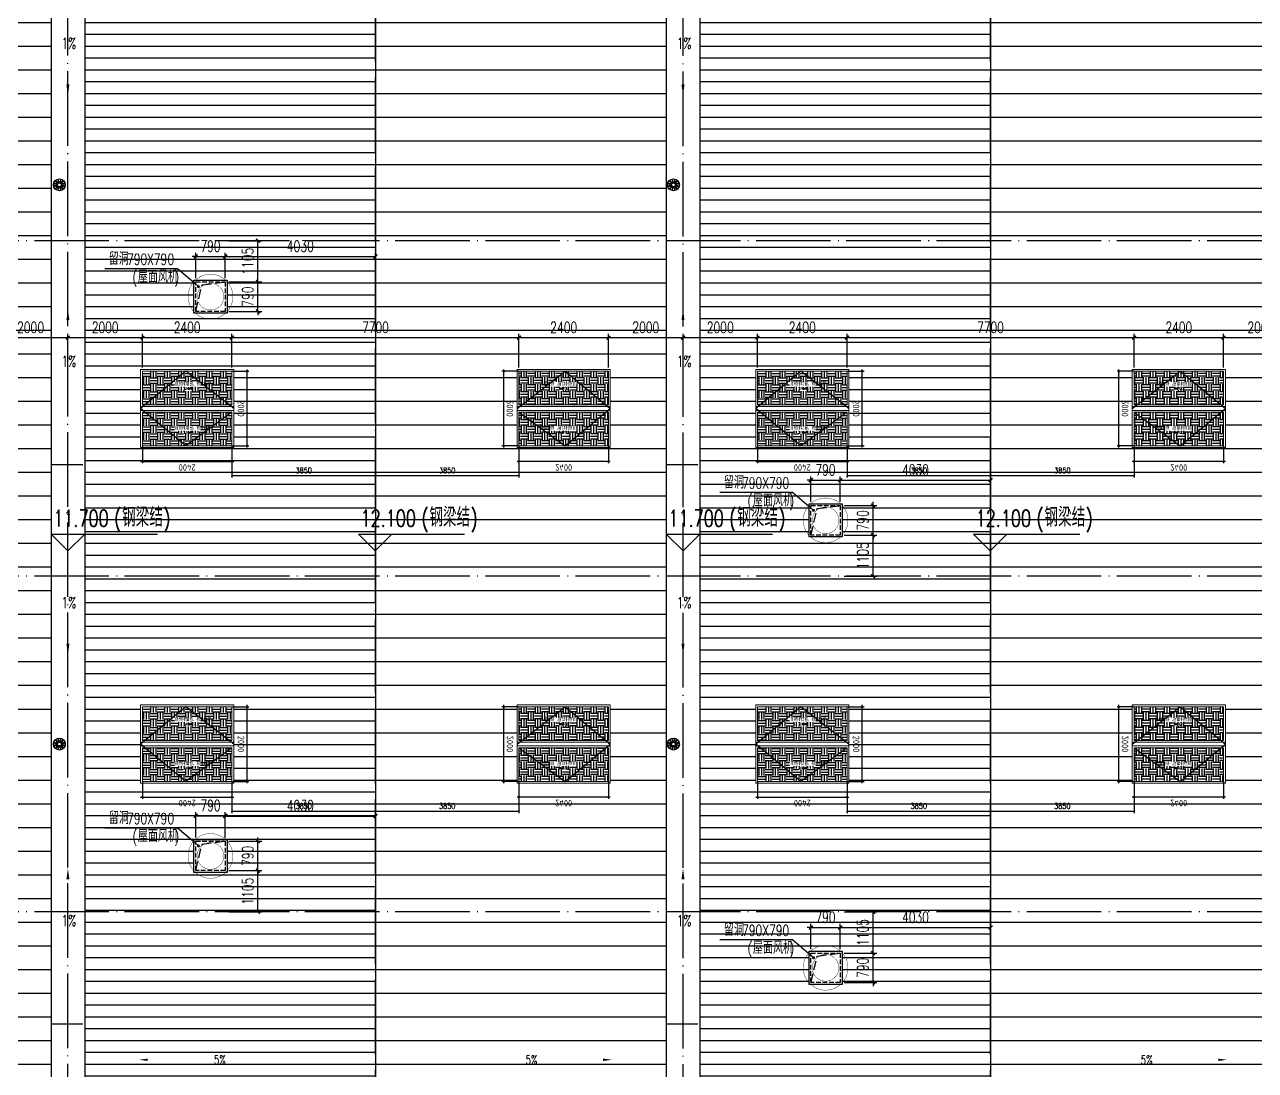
# Model space of a CAD drawing. Extents: x -1313754 to 847533, y 489853 to 941203.
# Drawn here: x 304885 to 337900, y 800568 to 828616 of the extents above; entities that cross this region are included whole.
import ezdxf

# ---------------------------------------------------------------- set-up
doc = ezdxf.new("R2010")
doc.units = 0
doc.header["$LTSCALE"] = 1000
doc.header["$MEASUREMENT"] = 0
for name, pattern in [('DASH', [0.35, 0.25, -0.1]), ('DOTE', [2.42, 2, -0.2, 0.02, -0.2]), ('HIDDEN', [9.525, 6.35, -3.175])]:
    doc.linetypes.add(name, pattern=pattern)
doc.layers.get('Defpoints').update_dxf_attribs({"color": 210})
for name, color, linetype in [('A-AXIS-DOTE', 14, 'DOTE'), ('A-AXIS-DP', 126, 'Continuous'), ('A-AXIS-SYMB', 3, 'Continuous'), ('A-DRAIN', 142, 'Continuous'), ('A-HATCH-2', 251, 'Continuous'), ('A-LIN-V', 9, 'Continuous'), ('A-SFCE', 30, 'Continuous'), ('A-WINDOW', 140, 'Continuous'), ('AS-COLN', 6, 'Continuous'), ('AS-WALL', 40, 'Continuous'), ('AS-结构边线层', 200, 'Continuous'), ('DIM_SYMB', 3, 'Continuous'), ('PUB_TEXT', 7, 'Continuous'), ('SPACE', 7, 'Continuous'), ('SPACE_HATCH', 8, 'Continuous'), ('参考线', 8, 'Continuous'), ('外框', 1, 'HIDDEN'), ('暖通', 7, 'Continuous'), ('虹吸雨水斗', 6, 'Continuous')]:
    doc.layers.add(name, color=color, linetype=linetype)
doc.layers.add('A-加建区域', color=47, linetype='Continuous', plot=False)
doc.layers.add('成型线', color=3, linetype='Continuous', lineweight=18)
doc.styles.add('_TCH_DIM', font='SIMPLEX', dxfattribs={"bigfont": 'GBCBIG'})
doc.styles.add('_TCH_DIM_T3', font='SIMPLEX', dxfattribs={"width": 0.705882, "bigfont": 'GBCBIG'})
doc.styles.add('_TCH_SPACE', font='SIMPLEX', dxfattribs={"height": 5, "bigfont": 'GBCBIG'})
doc.styles.get("Standard").update_dxf_attribs({"font": 'gbenor.shx', "bigfont": 'gbcbig.shx'})
doc.dimstyles.new('_TCH_ARCH&&100', dxfattribs={"dimtxt": 297.5, "dimasz": 100, "dimexe": 100, "dimexo": 100, "dimgap": 126.25, "dimtad": 1, "dimdec": 0, "dimzin": 0, "dimdsep": 46, "dimtxsty": '_TCH_DIM_T3', "dimblk": 'ARCHTICK', "dimcen": 0.09, "dimclrt": 7, "dimazin": 2, "dimtfac": 1, "dimtdec": 0, "dimtix": 1, "dimtmove": 2, "dimatfit": 3, "dimfxl": 0, "dimtolj": 1, "dimtzin": 0, "dimarcsym": 0})
doc.dimstyles.new('_TCH_ARCH&&50', dxfattribs={"dimtxt": 148.75, "dimasz": 50, "dimexe": 50, "dimexo": 50, "dimgap": 63.125, "dimtad": 1, "dimdec": 0, "dimzin": 0, "dimdsep": 46, "dimtxsty": '_TCH_DIM_T3', "dimblk": 'ARCHTICK', "dimcen": 0.09, "dimclrt": 7, "dimazin": 2, "dimtfac": 1, "dimtdec": 0, "dimtix": 1, "dimtmove": 2, "dimatfit": 3, "dimfxl": 0, "dimtolj": 1, "dimtzin": 0, "dimarcsym": 0})
pattern_1 = [(180, (-500100, 0), (-6e-14, -635), [])]
pattern_2 = [(180, (-500100, 0), (-3e-14, -317.5), [])]
pattern_3 = [(0, (0, 0), (187.5, 187.5), [187.5, -187.5]), (0, (0, 70.31), (187.5, 187.5), [187.5, -187.5]), (0, (0, 140.62), (187.5, 187.5), [187.5, -187.5]), (90, (23.44, 164.06), (-187.5, 187.5), [187.5, -187.5]), (90, (93.75, 164.06), (-187.5, 187.5), [187.5, -187.5]), (90, (164.06, 164.06), (-187.5, 187.5), [187.5, -187.5])]

# ---------------------------------------------------------------- blocks, each defined once
blk = doc.blocks.new('w43243')
at = {"layer": 'A-AXIS-SYMB'}
for p, q in [((289546, 754300), (289096, 754750)), ((289096, 754750), (291946, 754750)), ((289546, 754300), (289996, 754750))]:
    blk.add_line(p, q, dxfattribs=at)
at = {"layer": 'PUB_TEXT', "style": '_TCH_DIM', "width": 0.705882}
for s, height, p in [('11.700', 446.2, (289155, 754950)), ('(', 446, (290790, 754950)), (')', 446, (292106, 754950))]:
    blk.add_text(s, height=height, dxfattribs=at).set_placement(p)
at = {"layer": 'PUB_TEXT', "style": '_TCH_DIM'}
blk.add_text('钢梁结', height=506.4, dxfattribs=at).set_placement((291000, 754950))
blk = doc.blocks.new('w4324333')
at = {"layer": 'A-AXIS-SYMB'}
for p, q in [((297787, 754300), (297337, 754750)), ((297337, 754750), (300187, 754750)), ((297787, 754300), (298237, 754750))]:
    blk.add_line(p, q, dxfattribs=at)
at = {"layer": 'PUB_TEXT', "style": '_TCH_DIM', "width": 0.705882}
for s, height, p in [('12.100', 446.2, (297397, 754950)), ('(', 446, (299032, 754950)), (')', 446, (300347, 754950))]:
    blk.add_text(s, height=height, dxfattribs=at).set_placement(p)
at = {"layer": 'PUB_TEXT', "style": '_TCH_DIM'}
blk.add_text('钢梁结', height=506.4, dxfattribs=at).set_placement((299242, 754950))
blk = doc.blocks.new('rrrrrrrrrrrrrrrrrrrrr')
at = {"layer": 'A-HATCH-2'}
h = blk.add_hatch(dxfattribs=at)
h.set_pattern_fill('ANSI31', color=256, scale=400, angle=135)
h.set_pattern_definition(pattern_1)
h.paths.add_polyline_path([(-194504.2, 832220), (-202304.2, 832220), (-202304.2, 830430), (-202249.4, 746374.3), (-202304.2, 741420), (-194504.2, 741420)])
h = blk.add_hatch(dxfattribs=at)
h.set_pattern_fill('ANSI31', color=256, scale=200, angle=135)
h.set_pattern_definition(pattern_2)
h.paths.add_polyline_path([(-193604.2, 832220), (-185804.2, 832220), (-185804.2, 830430), (-185859, 746374.3), (-185804.2, 741420), (-193604.2, 741420)])
h = blk.add_hatch(dxfattribs=at)
h.set_pattern_fill('ANSI31', color=256, scale=400, angle=135)
h.set_pattern_definition(pattern_1)
h.paths.add_polyline_path([(-178004.2, 832220), (-185804.2, 832220), (-185804.2, 830430), (-185749.4, 746374.3), (-185804.2, 741420), (-178004.2, 741420)])
h = blk.add_hatch(dxfattribs=at)
h.set_pattern_fill('ANSI31', color=256, scale=200, angle=135)
h.set_pattern_definition(pattern_2)
h.paths.add_polyline_path([(-177104.2, 832220), (-169304.2, 832220), (-169304.2, 830430), (-169359, 746374.3), (-169304.2, 741420), (-177104.2, 741420)])
h = blk.add_hatch(dxfattribs=at)
h.set_pattern_fill('ANSI31', color=256, scale=400, angle=135)
h.set_pattern_definition(pattern_1)
h.paths.add_polyline_path([(-161504.2, 832220), (-169304.2, 832220), (-169304.2, 830430), (-169249.4, 746374.3), (-169304.2, 741420), (-161504.2, 741420)])
at = {"layer": 'A-AXIS-SYMB'}
for points in [[(-190220, 800852.9, 0, 0, 0), (-192150, 800852.9, 0, 64, 0), (-191910, 800852.9, 0, 0, 0)], [(-181388.4, 800852.9, 0, 0, 0), (-179458.4, 800852.9, 0, 64, 0), (-179698.4, 800852.9, 0, 0, 0)], [(-164888.4, 800852.9, 0, 0, 0), (-162958.4, 800852.9, 0, 64, 0), (-163198.4, 800852.9, 0, 0, 0)]]:
    blk.add_lwpolyline(points, format="xyseb", dxfattribs=at)
at = {"layer": 'A-LIN-V'}
for points in [[(-194504.2, 832220), (-194504.2, 741420)], [(-193604.2, 832220), (-193604.2, 741420)], [(-178004.2, 832220), (-178004.2, 741420)], [(-177104.2, 832220), (-177104.2, 741420)]]:
    blk.add_lwpolyline(points, dxfattribs=at)
at = {"layer": 'A-SFCE'}
for p, q in [((-185804.2, 832220), (-185804.2, 741420)), ((-169304.2, 832220), (-169304.2, 741420))]:
    blk.add_line(p, q, dxfattribs=at)
at = {"layer": 'A-WINDOW'}
for name, p in [('w43243', (-483600, 60201.6)), ('w4324333', (-483600, 60201.6)), ('w43243', (-467100, 60201.6)), ('w4324333', (-467100, 60201.6))]:
    blk.add_blockref(name, p, dxfattribs=at)
at = {"layer": 'PUB_TEXT', "style": '_TCH_DIM', "width": 0.705882}
for p in [(-190136, 800733.9), (-181776.4, 800733.9), (-165276.4, 800733.9)]:
    blk.add_text('5%', height=238, dxfattribs=at).set_placement(p)
blk = doc.blocks.new('_ArchTick')
at = {"color": 0, "linetype": 'ByBlock', "const_width": 0.4}
blk.add_lwpolyline([(-0.5, -0.5), (0.5, 0.5)], dxfattribs=at)
blk = doc.blocks.new('44')
at = {"layer": 'A-AXIS-DP', "color": 1}
for p, q in [((280302, 745270), (280302, 747370)), ((277446, 744900), (279946, 744900))]:
    blk.add_line(p, q, dxfattribs=at)
for p, xscale, yscale, zscale, rotation in [((280302, 747320), -50.00000000000003, 50.00000000000003, 50.00000000000001, 270), ((280302, 745320), -50.00000000000001, 50.00000000000001, 50.00000000000001, 90), ((279896, 744900), -50, 50, 50, 180)]:
    blk.add_blockref('_ArchTick', p, dxfattribs=dict(at, xscale=xscale, yscale=yscale, zscale=zscale, rotation=rotation))
at = {"layer": 'A-AXIS-DP', "color": 1, "xscale": -50, "yscale": 50, "zscale": 50}
blk.add_blockref('_ArchTick', (277496, 744900), dxfattribs=at)
at = {"layer": 'A-AXIS-DP', "color": 1, "insert": (278696, 744737), "char_height": 175, "attachment_point": 5, "rotation": 180}
blk.add_mtext('\\A1;2400', dxfattribs=at)
blk.add_wipeout([(277446, 745270), (279946, 745270), (279946, 747370), (277446, 747370)]).dxf.layer = '参考线'
at = {"layer": 'SPACE_HATCH'}
h = blk.add_hatch(dxfattribs=at)
h.set_pattern_fill('土壤', color=1, scale=50, style=0)
h.set_pattern_definition(pattern_3)
h.paths.add_polyline_path([(277496, 746420), (279896, 746420), (279896, 747320), (277496, 747320)])
h.paths.add_polyline_path([(278352, 746904), (279057, 746904), (279057, 747034), (278352, 747034)])
h.paths.add_polyline_path([(278591, 746811), (278817, 746811), (278817, 746895), (278591, 746895)])
h = blk.add_hatch(dxfattribs=at)
h.set_pattern_fill('土壤', color=1, scale=50, style=0)
h.set_pattern_definition(pattern_3)
h.paths.add_polyline_path([(277496, 746220), (279896, 746220), (279896, 745320), (277496, 745320)])
h.paths.add_polyline_path([(278352, 745724), (279057, 745724), (279057, 745854), (278352, 745854)])
h.paths.add_polyline_path([(278591, 745631), (278817, 745631), (278817, 745715), (278591, 745715)])
at = {"layer": 'A-AXIS-DP', "color": 1}
for p, q in [((279906, 747320), (280352, 747320)), ((277496, 745320), (277496, 744850)), ((279896, 745320), (279896, 744850)), ((279906, 745320), (280352, 745320))]:
    blk.add_line(p, q, dxfattribs=at)
at = {"layer": '外框'}
for points in [[(279946, 746320), (278658, 747320), (277446, 746320)], [(279896, 746220), (278658, 745320), (277446, 746320)]]:
    blk.add_lwpolyline(points, dxfattribs=at)
at = {"layer": '成型线'}
for p, q in [((279946, 745270), (279946, 747370)), ((277446, 746370), (279946, 746370)), ((277446, 746270), (279946, 746270)), ((277496, 746420), (279896, 746420)), ((277496, 746220), (279896, 746220))]:
    blk.add_line(p, q, dxfattribs=at)
for points in [[(279946, 745270), (277446, 745270), (277446, 747370), (279946, 747370)], [(277496, 746420), (277496, 747320), (279896, 747320), (279896, 746420)], [(279896, 746220), (279896, 745320), (277496, 745320), (277496, 746220)]]:
    blk.add_lwpolyline(points, dxfattribs=at)
at = {"layer": 'A-AXIS-DP', "color": 1, "insert": (280139, 746320), "char_height": 175, "attachment_point": 5, "rotation": 270}
blk.add_mtext('\\A1;2000', dxfattribs=at)
at = {"layer": 'SPACE', "color": 1, "style": '_TCH_SPACE'}
for p in [(278365, 746930), (278365, 745750)]:
    blk.add_text('自然排烟窗，有效面积', height=96.5, dxfattribs=at).set_placement(p)
at = {"layer": 'SPACE', "color": 1, "style": '_TCH_SPACE', "width": 0.705882}
for s, height, p in [('2.16m', 59.5, (278600, 746828)), ('2', 29.8, (278792, 746863)), ('2.16m', 59.5, (278600, 745648)), ('2', 29.8, (278792, 745683))]:
    blk.add_text(s, height=height, dxfattribs=at).set_placement(p)
blk = doc.blocks.new('*D2540')
at = {"layer": 'A-WINDOW', "color": 0, "lineweight": -2}
for p, q in [((293946, 817220), (293946, 816470)), ((297796, 817220), (297796, 816470)), ((293946, 816520), (297796, 816520))]:
    blk.add_line(p, q, dxfattribs=at)
at = {"layer": 'Defpoints', "color": 0}
for p in [(293946, 817270), (297796, 817270), (297796, 816520)]:
    blk.add_point(p, dxfattribs=at)
at = {"layer": 'A-WINDOW', "color": 0, "lineweight": -2, "xscale": 50, "yscale": 50, "zscale": 50, "rotation": 180}
blk.add_blockref('_ArchTick', (293946, 816520), dxfattribs=at)
at = {"layer": 'A-WINDOW', "color": 0, "lineweight": -2, "xscale": 50, "yscale": 50, "zscale": 50}
blk.add_blockref('_ArchTick', (297796, 816520), dxfattribs=at)
at = {"layer": 'A-WINDOW', "color": 7, "insert": (295871, 816658), "char_height": 148.8, "attachment_point": 5, "style": '_TCH_DIM_T3'}
blk.add_mtext('\\A1;3850', dxfattribs=at)
blk = doc.blocks.new('*D2541')
at = {"layer": 'A-WINDOW', "color": 0, "lineweight": -2}
for p, q in [((297796, 817220), (297796, 816470)), ((301646, 817220), (301646, 816470)), ((297796, 816520), (301646, 816520))]:
    blk.add_line(p, q, dxfattribs=at)
at = {"layer": 'Defpoints', "color": 0}
for p in [(297796, 817270), (301646, 817270), (301646, 816520)]:
    blk.add_point(p, dxfattribs=at)
at = {"layer": 'A-WINDOW', "color": 0, "lineweight": -2, "xscale": 50, "yscale": 50, "zscale": 50, "rotation": 180}
blk.add_blockref('_ArchTick', (297796, 816520), dxfattribs=at)
at = {"layer": 'A-WINDOW', "color": 0, "lineweight": -2, "xscale": 50, "yscale": 50, "zscale": 50}
blk.add_blockref('_ArchTick', (301646, 816520), dxfattribs=at)
at = {"layer": 'A-WINDOW', "color": 7, "insert": (299721, 816658), "char_height": 148.8, "attachment_point": 5, "style": '_TCH_DIM_T3'}
blk.add_mtext('\\A1;3850', dxfattribs=at)
blk = doc.blocks.new('*D2238')
at = {"layer": 'A-AXIS-DP', "color": 0, "lineweight": -2}
for p, q in [((304046, 819420), (304046, 820320)), ((304046, 820220), (306046, 820220)), ((306046, 819420), (306046, 820320))]:
    blk.add_line(p, q, dxfattribs=at)
at = {"layer": 'Defpoints', "color": 0}
for p in [(306046, 820220), (304046, 819320), (306046, 819320)]:
    blk.add_point(p, dxfattribs=at)
at = {"layer": 'A-AXIS-DP', "color": 0, "lineweight": -2, "xscale": 100, "yscale": 100, "zscale": 100, "rotation": 180}
blk.add_blockref('_ArchTick', (304046, 820220), dxfattribs=at)
at = {"layer": 'A-AXIS-DP', "color": 0, "lineweight": -2, "xscale": 100, "yscale": 100, "zscale": 100}
blk.add_blockref('_ArchTick', (306046, 820220), dxfattribs=at)
at = {"layer": 'A-AXIS-DP', "color": 7, "insert": (305046, 820495), "char_height": 297.5, "attachment_point": 5, "style": '_TCH_DIM_T3'}
blk.add_mtext('\\A1;2000', dxfattribs=at)
blk = doc.blocks.new('*D2239')
at = {"layer": 'A-AXIS-DP', "color": 0, "lineweight": -2}
for p, q in [((306046, 819420), (306046, 820320)), ((306046, 820220), (308046, 820220)), ((308046, 819420), (308046, 820320))]:
    blk.add_line(p, q, dxfattribs=at)
at = {"layer": 'Defpoints', "color": 0}
for p in [(308046, 820220), (306046, 819320), (308046, 819320)]:
    blk.add_point(p, dxfattribs=at)
at = {"layer": 'A-AXIS-DP', "color": 0, "lineweight": -2, "xscale": 100, "yscale": 100, "zscale": 100, "rotation": 180}
blk.add_blockref('_ArchTick', (306046, 820220), dxfattribs=at)
at = {"layer": 'A-AXIS-DP', "color": 0, "lineweight": -2, "xscale": 100, "yscale": 100, "zscale": 100}
blk.add_blockref('_ArchTick', (308046, 820220), dxfattribs=at)
at = {"layer": 'A-AXIS-DP', "color": 7, "insert": (307046, 820495), "char_height": 297.5, "attachment_point": 5, "style": '_TCH_DIM_T3'}
blk.add_mtext('\\A1;2000', dxfattribs=at)
blk = doc.blocks.new('*D2240')
at = {"layer": 'A-AXIS-DP', "color": 0, "lineweight": -2}
for p, q in [((308046, 819420), (308046, 820320)), ((308046, 820220), (310446, 820220)), ((310446, 819420), (310446, 820320))]:
    blk.add_line(p, q, dxfattribs=at)
at = {"layer": 'Defpoints', "color": 0}
for p in [(310446, 820220), (308046, 819320), (310446, 819320)]:
    blk.add_point(p, dxfattribs=at)
at = {"layer": 'A-AXIS-DP', "color": 0, "lineweight": -2, "xscale": 100, "yscale": 100, "zscale": 100, "rotation": 180}
blk.add_blockref('_ArchTick', (308046, 820220), dxfattribs=at)
at = {"layer": 'A-AXIS-DP', "color": 0, "lineweight": -2, "xscale": 100, "yscale": 100, "zscale": 100}
blk.add_blockref('_ArchTick', (310446, 820220), dxfattribs=at)
at = {"layer": 'A-AXIS-DP', "color": 7, "insert": (309246, 820495), "char_height": 297.5, "attachment_point": 5, "style": '_TCH_DIM_T3'}
blk.add_mtext('\\A1;2400', dxfattribs=at)
blk = doc.blocks.new('*D2241')
at = {"layer": 'A-AXIS-DP', "color": 0, "lineweight": -2}
for p, q in [((310446, 819420), (310446, 820320)), ((310446, 820220), (318146, 820220)), ((318146, 819420), (318146, 820320))]:
    blk.add_line(p, q, dxfattribs=at)
at = {"layer": 'Defpoints', "color": 0}
for p in [(318146, 820220), (310446, 819320), (318146, 819320)]:
    blk.add_point(p, dxfattribs=at)
at = {"layer": 'A-AXIS-DP', "color": 0, "lineweight": -2, "xscale": 100, "yscale": 100, "zscale": 100, "rotation": 180}
blk.add_blockref('_ArchTick', (310446, 820220), dxfattribs=at)
at = {"layer": 'A-AXIS-DP', "color": 0, "lineweight": -2, "xscale": 100, "yscale": 100, "zscale": 100}
blk.add_blockref('_ArchTick', (318146, 820220), dxfattribs=at)
at = {"layer": 'A-AXIS-DP', "color": 7, "insert": (314296, 820495), "char_height": 297.5, "attachment_point": 5, "style": '_TCH_DIM_T3'}
blk.add_mtext('\\A1;7700', dxfattribs=at)
blk = doc.blocks.new('*D2242')
at = {"layer": 'A-AXIS-DP', "color": 0, "lineweight": -2}
for p, q in [((318146, 819420), (318146, 820320)), ((318146, 820220), (320546, 820220)), ((320546, 819420), (320546, 820320))]:
    blk.add_line(p, q, dxfattribs=at)
at = {"layer": 'Defpoints', "color": 0}
for p in [(320546, 820220), (318146, 819320), (320546, 819320)]:
    blk.add_point(p, dxfattribs=at)
at = {"layer": 'A-AXIS-DP', "color": 0, "lineweight": -2, "xscale": 100, "yscale": 100, "zscale": 100, "rotation": 180}
blk.add_blockref('_ArchTick', (318146, 820220), dxfattribs=at)
at = {"layer": 'A-AXIS-DP', "color": 0, "lineweight": -2, "xscale": 100, "yscale": 100, "zscale": 100}
blk.add_blockref('_ArchTick', (320546, 820220), dxfattribs=at)
at = {"layer": 'A-AXIS-DP', "color": 7, "insert": (319346, 820495), "char_height": 297.5, "attachment_point": 5, "style": '_TCH_DIM_T3'}
blk.add_mtext('\\A1;2400', dxfattribs=at)
blk = doc.blocks.new('*D2243')
at = {"layer": 'A-AXIS-DP', "color": 0, "lineweight": -2}
for p, q in [((320546, 819420), (320546, 820320)), ((320546, 820220), (322546, 820220)), ((322546, 819420), (322546, 820320))]:
    blk.add_line(p, q, dxfattribs=at)
at = {"layer": 'Defpoints', "color": 0}
for p in [(322546, 820220), (320546, 819320), (322546, 819320)]:
    blk.add_point(p, dxfattribs=at)
at = {"layer": 'A-AXIS-DP', "color": 0, "lineweight": -2, "xscale": 100, "yscale": 100, "zscale": 100, "rotation": 180}
blk.add_blockref('_ArchTick', (320546, 820220), dxfattribs=at)
at = {"layer": 'A-AXIS-DP', "color": 0, "lineweight": -2, "xscale": 100, "yscale": 100, "zscale": 100}
blk.add_blockref('_ArchTick', (322546, 820220), dxfattribs=at)
at = {"layer": 'A-AXIS-DP', "color": 7, "insert": (321546, 820495), "char_height": 297.5, "attachment_point": 5, "style": '_TCH_DIM_T3'}
blk.add_mtext('\\A1;2000', dxfattribs=at)
blk = doc.blocks.new('*D2244')
at = {"layer": 'A-AXIS-DP', "color": 0, "lineweight": -2}
for p, q in [((322546, 819420), (322546, 820320)), ((322546, 820220), (324546, 820220)), ((324546, 819420), (324546, 820320))]:
    blk.add_line(p, q, dxfattribs=at)
at = {"layer": 'Defpoints', "color": 0}
for p in [(324546, 820220), (322546, 819320), (324546, 819320)]:
    blk.add_point(p, dxfattribs=at)
at = {"layer": 'A-AXIS-DP', "color": 0, "lineweight": -2, "xscale": 100, "yscale": 100, "zscale": 100, "rotation": 180}
blk.add_blockref('_ArchTick', (322546, 820220), dxfattribs=at)
at = {"layer": 'A-AXIS-DP', "color": 0, "lineweight": -2, "xscale": 100, "yscale": 100, "zscale": 100}
blk.add_blockref('_ArchTick', (324546, 820220), dxfattribs=at)
at = {"layer": 'A-AXIS-DP', "color": 7, "insert": (323546, 820495), "char_height": 297.5, "attachment_point": 5, "style": '_TCH_DIM_T3'}
blk.add_mtext('\\A1;2000', dxfattribs=at)
blk = doc.blocks.new('*D2245')
at = {"layer": 'A-AXIS-DP', "color": 0, "lineweight": -2}
for p, q in [((324546, 819420), (324546, 820320)), ((324546, 820220), (326946, 820220)), ((326946, 819420), (326946, 820320))]:
    blk.add_line(p, q, dxfattribs=at)
at = {"layer": 'Defpoints', "color": 0}
for p in [(326946, 820220), (324546, 819320), (326946, 819320)]:
    blk.add_point(p, dxfattribs=at)
at = {"layer": 'A-AXIS-DP', "color": 0, "lineweight": -2, "xscale": 100, "yscale": 100, "zscale": 100, "rotation": 180}
blk.add_blockref('_ArchTick', (324546, 820220), dxfattribs=at)
at = {"layer": 'A-AXIS-DP', "color": 0, "lineweight": -2, "xscale": 100, "yscale": 100, "zscale": 100}
blk.add_blockref('_ArchTick', (326946, 820220), dxfattribs=at)
at = {"layer": 'A-AXIS-DP', "color": 7, "insert": (325746, 820495), "char_height": 297.5, "attachment_point": 5, "style": '_TCH_DIM_T3'}
blk.add_mtext('\\A1;2400', dxfattribs=at)
blk = doc.blocks.new('*D2246')
at = {"layer": 'A-AXIS-DP', "color": 0, "lineweight": -2}
for p, q in [((326946, 819420), (326946, 820320)), ((326946, 820220), (334646, 820220)), ((334646, 819420), (334646, 820320))]:
    blk.add_line(p, q, dxfattribs=at)
at = {"layer": 'Defpoints', "color": 0}
for p in [(334646, 820220), (326946, 819320), (334646, 819320)]:
    blk.add_point(p, dxfattribs=at)
at = {"layer": 'A-AXIS-DP', "color": 0, "lineweight": -2, "xscale": 100, "yscale": 100, "zscale": 100, "rotation": 180}
blk.add_blockref('_ArchTick', (326946, 820220), dxfattribs=at)
at = {"layer": 'A-AXIS-DP', "color": 0, "lineweight": -2, "xscale": 100, "yscale": 100, "zscale": 100}
blk.add_blockref('_ArchTick', (334646, 820220), dxfattribs=at)
at = {"layer": 'A-AXIS-DP', "color": 7, "insert": (330796, 820495), "char_height": 297.5, "attachment_point": 5, "style": '_TCH_DIM_T3'}
blk.add_mtext('\\A1;7700', dxfattribs=at)
blk = doc.blocks.new('*D2247')
at = {"layer": 'A-AXIS-DP', "color": 0, "lineweight": -2}
for p, q in [((334646, 819420), (334646, 820320)), ((334646, 820220), (337046, 820220)), ((337046, 819420), (337046, 820320))]:
    blk.add_line(p, q, dxfattribs=at)
at = {"layer": 'Defpoints', "color": 0}
for p in [(337046, 820220), (334646, 819320), (337046, 819320)]:
    blk.add_point(p, dxfattribs=at)
at = {"layer": 'A-AXIS-DP', "color": 0, "lineweight": -2, "xscale": 100, "yscale": 100, "zscale": 100, "rotation": 180}
blk.add_blockref('_ArchTick', (334646, 820220), dxfattribs=at)
at = {"layer": 'A-AXIS-DP', "color": 0, "lineweight": -2, "xscale": 100, "yscale": 100, "zscale": 100}
blk.add_blockref('_ArchTick', (337046, 820220), dxfattribs=at)
at = {"layer": 'A-AXIS-DP', "color": 7, "insert": (335846, 820495), "char_height": 297.5, "attachment_point": 5, "style": '_TCH_DIM_T3'}
blk.add_mtext('\\A1;2400', dxfattribs=at)
blk = doc.blocks.new('*D2248')
at = {"layer": 'A-AXIS-DP', "color": 0, "lineweight": -2}
for p, q in [((337046, 819420), (337046, 820320)), ((337046, 820220), (339046, 820220)), ((339046, 819420), (339046, 820320))]:
    blk.add_line(p, q, dxfattribs=at)
at = {"layer": 'Defpoints', "color": 0}
for p in [(339046, 820220), (337046, 819320), (339046, 819320)]:
    blk.add_point(p, dxfattribs=at)
at = {"layer": 'A-AXIS-DP', "color": 0, "lineweight": -2, "xscale": 100, "yscale": 100, "zscale": 100, "rotation": 180}
blk.add_blockref('_ArchTick', (337046, 820220), dxfattribs=at)
at = {"layer": 'A-AXIS-DP', "color": 0, "lineweight": -2, "xscale": 100, "yscale": 100, "zscale": 100}
blk.add_blockref('_ArchTick', (339046, 820220), dxfattribs=at)
at = {"layer": 'A-AXIS-DP', "color": 7, "insert": (338046, 820495), "char_height": 297.5, "attachment_point": 5, "style": '_TCH_DIM_T3'}
blk.add_mtext('\\A1;2000', dxfattribs=at)
blk = doc.blocks.new('dote')
at = {"layer": 'A-AXIS-DOTE'}
for p, q in [((26782.2, -68994.5), (26782.2, 36662.3)), ((35032.2, -69160), (35032.2, 36662.3)), ((43282.2, -69003), (43282.2, 36662.3)), ((51532.2, -69160), (51532.2, 36662.3)), ((76282.2, 18000), (-41310, 18000)), ((76282.2, 9000), (-41310, 9000)), ((76282.2, 0), (-41310, 0))]:
    blk.add_line(p, q, dxfattribs=at)
blk = doc.blocks.new('*D138')
at = {"layer": 'A-AXIS-DP', "color": 0, "lineweight": -2}
for p, q in [((-495, 395), (-1374, 395)), ((-1274, 395), (-1274, 495)), ((-1274, 395), (-1274, -395)), ((-495, -395), (-1374, -395)), ((-1274, -395), (-1274, -495))]:
    blk.add_line(p, q, dxfattribs=at)
at = {"layer": 'Defpoints', "color": 0}
for p in [(-395, 395), (-1274, -395), (-395, -395)]:
    blk.add_point(p, dxfattribs=at)
at = {"layer": 'A-AXIS-DP', "color": 0, "lineweight": -2, "xscale": 100, "yscale": 100, "zscale": 100}
for p, rotation in [((-1274, 395), 270), ((-1274, -395), 90)]:
    blk.add_blockref('_ArchTick', p, dxfattribs=dict(at, rotation=rotation))
at = {"layer": 'A-AXIS-DP', "color": 7, "insert": (-999, 0), "char_height": 297.5, "attachment_point": 5, "rotation": 270, "style": '_TCH_DIM_T3'}
blk.add_mtext('\\A1;790', dxfattribs=at)
blk = doc.blocks.new('*D139')
at = {"layer": 'A-AXIS-DP', "color": 0, "lineweight": -2}
for p, q in [((-395, -495), (-395, -1178)), ((395, -495), (395, -1178)), ((-395, -1078), (-495, -1078)), ((395, -1078), (-395, -1078)), ((395, -1078), (495, -1078))]:
    blk.add_line(p, q, dxfattribs=at)
at = {"layer": 'Defpoints', "color": 0}
for p in [(-395, -395), (395, -395), (-395, -1078)]:
    blk.add_point(p, dxfattribs=at)
at = {"layer": 'A-AXIS-DP', "color": 0, "lineweight": -2, "xscale": 100, "yscale": 100, "zscale": 100}
blk.add_blockref('_ArchTick', (-395, -1078), dxfattribs=at)
at = {"layer": 'A-AXIS-DP', "color": 0, "lineweight": -2, "xscale": 100, "yscale": 100, "zscale": 100, "rotation": 180}
blk.add_blockref('_ArchTick', (395, -1078), dxfattribs=at)
at = {"layer": 'A-AXIS-DP', "color": 7, "insert": (0, -1353), "char_height": 297.5, "attachment_point": 5, "rotation": 180, "style": '_TCH_DIM_T3'}
blk.add_mtext('\\A1;790', dxfattribs=at)
blk = doc.blocks.new('*D2326')
at = {"layer": 'A-AXIS-DP', "color": 0, "lineweight": -2}
for p, q in [((310266, 821815), (310266, 822498)), ((314296, 821815), (314296, 822498)), ((310266, 822398), (314296, 822398))]:
    blk.add_line(p, q, dxfattribs=at)
at = {"layer": 'Defpoints', "color": 0}
for p in [(314296, 822398), (310266, 821715), (314296, 821715)]:
    blk.add_point(p, dxfattribs=at)
at = {"layer": 'A-AXIS-DP', "color": 0, "lineweight": -2, "xscale": 100, "yscale": 100, "zscale": 100, "rotation": 180}
blk.add_blockref('_ArchTick', (310266, 822398), dxfattribs=at)
at = {"layer": 'A-AXIS-DP', "color": 0, "lineweight": -2, "xscale": 100, "yscale": 100, "zscale": 100}
blk.add_blockref('_ArchTick', (314296, 822398), dxfattribs=at)
at = {"layer": 'A-AXIS-DP', "color": 7, "insert": (312281, 822673), "char_height": 297.5, "attachment_point": 5, "style": '_TCH_DIM_T3'}
blk.add_mtext('\\A1;4030', dxfattribs=at)
blk = doc.blocks.new('*D2327')
at = {"layer": 'A-AXIS-DP', "color": 0, "lineweight": -2}
for p, q in [((310366, 822820), (311245, 822820)), ((311145, 821715), (311145, 822820)), ((310366, 821715), (311245, 821715))]:
    blk.add_line(p, q, dxfattribs=at)
at = {"layer": 'Defpoints', "color": 0}
for p in [(310266, 822820), (311145, 822820), (310266, 821715)]:
    blk.add_point(p, dxfattribs=at)
at = {"layer": 'A-AXIS-DP', "color": 0, "lineweight": -2, "xscale": 100, "yscale": 100, "zscale": 100}
for p, rotation in [((311145, 822820), 90), ((311145, 821715), 270)]:
    blk.add_blockref('_ArchTick', p, dxfattribs=dict(at, rotation=rotation))
at = {"layer": 'A-AXIS-DP', "color": 7, "insert": (310870, 822267), "char_height": 297.5, "attachment_point": 5, "rotation": 90, "style": '_TCH_DIM_T3'}
blk.add_mtext('\\A1;1105', dxfattribs=at)
blk = doc.blocks.new('*D2330')
at = {"layer": 'A-AXIS-DP', "color": 0, "lineweight": -2}
for p, q in [((326866, 814925), (327745, 814925)), ((327645, 813820), (327645, 814925)), ((326866, 813820), (327745, 813820))]:
    blk.add_line(p, q, dxfattribs=at)
at = {"layer": 'Defpoints', "color": 0}
for p in [(326766, 814925), (327645, 814925), (326766, 813820)]:
    blk.add_point(p, dxfattribs=at)
at = {"layer": 'A-AXIS-DP', "color": 0, "lineweight": -2, "xscale": 100, "yscale": 100, "zscale": 100}
for p, rotation in [((327645, 814925), 90), ((327645, 813820), 270)]:
    blk.add_blockref('_ArchTick', p, dxfattribs=dict(at, rotation=rotation))
at = {"layer": 'A-AXIS-DP', "color": 7, "insert": (327370, 814372), "char_height": 297.5, "attachment_point": 5, "rotation": 90, "style": '_TCH_DIM_T3'}
blk.add_mtext('\\A1;1105', dxfattribs=at)
blk = doc.blocks.new('*D2331')
at = {"layer": 'A-AXIS-DP', "color": 0, "lineweight": -2}
for p, q in [((326766, 815815), (326766, 816498)), ((330796, 815815), (330796, 816498)), ((326766, 816398), (330796, 816398))]:
    blk.add_line(p, q, dxfattribs=at)
at = {"layer": 'Defpoints', "color": 0}
for p in [(330796, 816398), (326766, 815715), (330796, 815715)]:
    blk.add_point(p, dxfattribs=at)
at = {"layer": 'A-AXIS-DP', "color": 0, "lineweight": -2, "xscale": 100, "yscale": 100, "zscale": 100, "rotation": 180}
blk.add_blockref('_ArchTick', (326766, 816398), dxfattribs=at)
at = {"layer": 'A-AXIS-DP', "color": 0, "lineweight": -2, "xscale": 100, "yscale": 100, "zscale": 100}
blk.add_blockref('_ArchTick', (330796, 816398), dxfattribs=at)
at = {"layer": 'A-AXIS-DP', "color": 7, "insert": (328781, 816673), "char_height": 297.5, "attachment_point": 5, "style": '_TCH_DIM_T3'}
blk.add_mtext('\\A1;4030', dxfattribs=at)
blk = doc.blocks.new('*D2336')
at = {"layer": 'A-AXIS-DP', "color": 0, "lineweight": -2}
for p, q in [((310266, 806805), (310266, 807488)), ((310266, 807388), (314296, 807388)), ((314296, 806805), (314296, 807488))]:
    blk.add_line(p, q, dxfattribs=at)
at = {"layer": 'Defpoints', "color": 0}
for p in [(314296, 807388), (310266, 806705), (314296, 806705)]:
    blk.add_point(p, dxfattribs=at)
at = {"layer": 'A-AXIS-DP', "color": 0, "lineweight": -2, "xscale": 100, "yscale": 100, "zscale": 100, "rotation": 180}
blk.add_blockref('_ArchTick', (310266, 807388), dxfattribs=at)
at = {"layer": 'A-AXIS-DP', "color": 0, "lineweight": -2, "xscale": 100, "yscale": 100, "zscale": 100}
blk.add_blockref('_ArchTick', (314296, 807388), dxfattribs=at)
at = {"layer": 'A-AXIS-DP', "color": 7, "insert": (312281, 807663), "char_height": 297.5, "attachment_point": 5, "style": '_TCH_DIM_T3'}
blk.add_mtext('\\A1;4030', dxfattribs=at)
blk = doc.blocks.new('*D2337')
at = {"layer": 'A-AXIS-DP', "color": 0, "lineweight": -2}
for p, q in [((310366, 805925), (311245, 805925)), ((311145, 804820), (311145, 805925)), ((310366, 804820), (311245, 804820))]:
    blk.add_line(p, q, dxfattribs=at)
at = {"layer": 'Defpoints', "color": 0}
for p in [(310266, 805925), (311145, 805925), (310266, 804820)]:
    blk.add_point(p, dxfattribs=at)
at = {"layer": 'A-AXIS-DP', "color": 0, "lineweight": -2, "xscale": 100, "yscale": 100, "zscale": 100}
for p, rotation in [((311145, 805925), 90), ((311145, 804820), 270)]:
    blk.add_blockref('_ArchTick', p, dxfattribs=dict(at, rotation=rotation))
at = {"layer": 'A-AXIS-DP', "color": 7, "insert": (310870, 805372), "char_height": 297.5, "attachment_point": 5, "rotation": 90, "style": '_TCH_DIM_T3'}
blk.add_mtext('\\A1;1105', dxfattribs=at)
blk = doc.blocks.new('*D2340')
at = {"layer": 'A-AXIS-DP', "color": 0, "lineweight": -2}
for p, q in [((326766, 803815), (326766, 804498)), ((326766, 804398), (330796, 804398)), ((330796, 803815), (330796, 804498))]:
    blk.add_line(p, q, dxfattribs=at)
at = {"layer": 'Defpoints', "color": 0}
for p in [(330796, 804398), (326766, 803715), (330796, 803715)]:
    blk.add_point(p, dxfattribs=at)
at = {"layer": 'A-AXIS-DP', "color": 0, "lineweight": -2, "xscale": 100, "yscale": 100, "zscale": 100, "rotation": 180}
blk.add_blockref('_ArchTick', (326766, 804398), dxfattribs=at)
at = {"layer": 'A-AXIS-DP', "color": 0, "lineweight": -2, "xscale": 100, "yscale": 100, "zscale": 100}
blk.add_blockref('_ArchTick', (330796, 804398), dxfattribs=at)
at = {"layer": 'A-AXIS-DP', "color": 7, "insert": (328781, 804673), "char_height": 297.5, "attachment_point": 5, "style": '_TCH_DIM_T3'}
blk.add_mtext('\\A1;4030', dxfattribs=at)
blk = doc.blocks.new('*D2341')
at = {"layer": 'A-AXIS-DP', "color": 0, "lineweight": -2}
for p, q in [((326866, 804820), (327745, 804820)), ((327645, 803715), (327645, 804820)), ((326866, 803715), (327745, 803715))]:
    blk.add_line(p, q, dxfattribs=at)
at = {"layer": 'Defpoints', "color": 0}
for p in [(326766, 804820), (327645, 804820), (326766, 803715)]:
    blk.add_point(p, dxfattribs=at)
at = {"layer": 'A-AXIS-DP', "color": 0, "lineweight": -2, "xscale": 100, "yscale": 100, "zscale": 100}
for p, rotation in [((327645, 804820), 90), ((327645, 803715), 270)]:
    blk.add_blockref('_ArchTick', p, dxfattribs=dict(at, rotation=rotation))
at = {"layer": 'A-AXIS-DP', "color": 7, "insert": (327370, 804267), "char_height": 297.5, "attachment_point": 5, "rotation": 90, "style": '_TCH_DIM_T3'}
blk.add_mtext('\\A1;1105', dxfattribs=at)
blk = doc.blocks.new('“奔腾”虹吸雨水斗')
at = {"layer": '虹吸雨水斗', "lineweight": 25}
for p, q in [((947048, 86793), (947066, 86707)), ((947082, 86711), (947055, 86795)), ((947125, 86795), (947098, 86711)), ((947114, 86707), (947132, 86793)), ((946944, 86685), (947028, 86658)), ((947028, 86641), (946944, 86614)), ((947032, 86673), (946946, 86692)), ((946946, 86607), (947032, 86625)), ((946982, 86753), (947040, 86688)), ((947040, 86611), (946982, 86546)), ((947052, 86699), (946987, 86758)), ((946987, 86541), (947052, 86600)), ((947066, 86592), (947048, 86506)), ((947055, 86504), (947082, 86587)), ((947098, 86587), (947125, 86504)), ((947132, 86506), (947114, 86592)), ((947194, 86758), (947128, 86699)), ((947128, 86600), (947194, 86541)), ((947140, 86688), (947199, 86753)), ((947199, 86546), (947140, 86611)), ((947234, 86692), (947148, 86673)), ((947148, 86625), (947234, 86607)), ((947152, 86658), (947236, 86685)), ((947236, 86614), (947152, 86641))]:
    blk.add_line(p, q, dxfattribs=at)
for radius in [150, 47.6]:
    blk.add_circle((947090, 86649), radius, dxfattribs=at)
for centre, start, end in [((947025, 86649), 291.6382, 68.3675), ((947034, 86682), 261.6382, 38.3675), ((947034, 86617), 321.6382, 98.3675), ((947057, 86706), 231.6382, 8.3675), ((947057, 86593), 351.6382, 128.3675), ((947090, 86715), 201.6382, 338.3675), ((947090, 86584), 21.6382, 158.3675), ((947123, 86706), 171.6382, 308.3675), ((947123, 86593), 51.6382, 188.3675), ((947147, 86682), 141.6382, 278.3675), ((947147, 86617), 81.6382, 218.3675), ((947155, 86649), 111.6382, 248.3675)]:
    blk.add_arc(centre, 8.82, start, end, dxfattribs=at)
blk = doc.blocks.new('w4234233')
at = {"layer": 'A-AXIS-SYMB'}
for points in [[(355546, 826830, 0, 0, 0), (355546, 825680, 0, 80, 0), (355546, 825980, 0, 0, 0)], [(355546, 818810, 0, 0, 0), (355546, 819960, 0, 80, 0), (355546, 819660, 0, 0, 0)]]:
    blk.add_lwpolyline(points, format="xyseb", dxfattribs=at)
at = {"layer": 'PUB_TEXT', "style": '_TCH_DIM', "width": 0.705882}
for p in [(355376, 826935), (355376, 818407)]:
    blk.add_text('1%%%', height=297.5, dxfattribs=at).set_placement(p)
blk = doc.blocks.new('21321423')
at = {"layer": 'A-DRAIN'}
for p, q in [((305596, 816820), (306446, 816820)), ((322096, 816820), (322946, 816820)), ((305596, 801820), (306446, 801820)), ((322096, 801820), (322946, 801820))]:
    blk.add_line(p, q, dxfattribs=at)
at = {"layer": 'A-加建区域'}
for p in [(-49500, 1030), (-33000, 1030), (-49500, -13970), (-33000, -13970)]:
    blk.add_blockref('w4234233', p, dxfattribs=at)
at = {"layer": '虹吸雨水斗', "xscale": 1.061320754715, "yscale": 1.061320754715, "zscale": 1.061320754715}
for p in [(-699349, 732357), (-682877, 732357), (-699349, 717357), (-682877, 717357)]:
    blk.add_blockref('“奔腾”虹吸雨水斗', p, dxfattribs=at)
blk = doc.blocks.new('nr3453464')
at = {"layer": 'A-LIN-V'}
blk.add_blockref('44', (14050, 72000), dxfattribs=at)
at = {"layer": 'A-LIN-V', "xscale": -0.9999999999999998}
blk.add_blockref('44', (581541.6, 72000), dxfattribs=at)
at = {"layer": 'A-WINDOW', "color": 1}
for p1, p2, picture, middle in [((293945.8, 817270), (297795.8, 817270), '*D2540', (295870.8, 816657.5)), ((297795.8, 817270), (301645.8, 817270), '*D2541', (299720.8, 816657.5))]:
    dim = blk.add_aligned_dim(p1=p1, p2=p2, distance=-750, dimstyle='_TCH_ARCH&&50', dxfattribs=at)
    dim.commit()
    dim.dimension.update_dxf_attribs({"geometry": picture, "text_midpoint": middle})
blk = doc.blocks.new('242343243')
at = {"layer": 'A-WINDOW'}
for p in [(16500, 0), (33000, 0), (16500, -9000), (33000, -9000)]:
    blk.add_blockref('nr3453464', p, dxfattribs=at)
at = {"layer": 'A-AXIS-DP'}
dim = blk.add_aligned_dim(p1=(304045.8, 819320), p2=(306045.8, 819320), distance=900.1, dimstyle='_TCH_ARCH&&100', dxfattribs=at)
dim.commit()
dim.dimension.update_dxf_attribs({"geometry": '*D2238', "text_midpoint": (305045.8, 820495.1)})
for p1, p2, picture, middle in [((306045.8, 819320), (308045.8, 819320), '*D2239', (307045.8, 820495.1)), ((308045.8, 819320), (310445.8, 819320), '*D2240', (309245.8, 820495.1)), ((310445.8, 819320), (318145.8, 819320), '*D2241', (314295.8, 820495.1)), ((318145.8, 819320), (320545.8, 819320), '*D2242', (319345.8, 820495.1)), ((320545.8, 819320), (322545.8, 819320), '*D2243', (321545.8, 820495.1)), ((322545.8, 819320), (324545.8, 819320), '*D2244', (323545.8, 820495.1)), ((324545.8, 819320), (326945.8, 819320), '*D2245', (325745.8, 820495.1)), ((326945.8, 819320), (334645.8, 819320), '*D2246', (330795.8, 820495.1)), ((334645.8, 819320), (337045.8, 819320), '*D2247', (335845.8, 820495.1)), ((337045.8, 819320), (339045.8, 819320), '*D2248', (338045.8, 820495.1))]:
    dim = blk.add_aligned_dim(p1=p1, p2=p2, distance=900.1, dimstyle='_TCH_ARCH&&100', dxfattribs=at)
    dim.commit()
    dim.dimension.update_dxf_attribs({"geometry": picture, "text_midpoint": middle})
blk = doc.blocks.new('fengji')
at = {"layer": 'DIM_SYMB'}
blk.add_line((884.2, -747.9), (2834.2, -747.9), dxfattribs=at)
at = {"layer": 'DIM_SYMB', "color": 7, "style": '_TCH_DIM', "width": 0.705882}
for s, p in [(')', (967.7, -372.9)), ('(', (2090.7, -372.9)), ('790X790', (2237.7, -852.9))]:
    blk.add_text(s, height=297.5, rotation=180, dxfattribs=at).set_placement(p)
at = {"layer": 'DIM_SYMB', "color": 7, "style": '_TCH_DIM'}
for s, p in [('屋面风机', (1950.7, -372.9)), ('留洞', (2729.2, -852.9))]:
    blk.add_text(s, height=337.59, rotation=180, dxfattribs=at).set_placement(p)
blk.add_wipeout([(-445, 445), (445, 445), (445, -445), (-445, -445)]).dxf.layer = '参考线'
at = {"layer": 'A-HATCH-2', "const_width": 10}
for points in [[(0, -600.2, -1), (0, 600.2, -1)], [(0, -600.2, 1), (0, 600.2, 1)]]:
    blk.add_lwpolyline(points, format="xyb", dxfattribs=at)
at = {"layer": 'A-HATCH-2', "linetype": 'DASH', "const_width": 10}
for points in [[(0, -358.3, -1), (0, 358.3, -1)], [(0, -358.3, 1), (0, 358.3, 1)]]:
    blk.add_lwpolyline(points, format="xyb", dxfattribs=at)
at = {"layer": 'AS-COLN', "ltscale": 0.5}
blk.add_lwpolyline([(-445, 445), (445, 445), (445, -445), (-445, -445)], close=True, dxfattribs=at)
at = {"layer": 'AS-COLN', "linetype": 'DASH', "ltscale": 0.5}
blk.add_lwpolyline([(-395, 395), (395, 395), (395, -395), (-395, -395)], close=True, dxfattribs=at)
at = {"layer": 'AS-结构边线层', "linetype": 'DASH'}
blk.add_lwpolyline([(395, 395), (225.4, -315), (-395, -395)], dxfattribs=at)
at = {"layer": 'DIM_SYMB'}
blk.add_line((324.2, -267.9), (884.2, -747.9), dxfattribs=at)
at = {"layer": 'DIM_SYMB', "const_width": 40}
blk.add_lwpolyline([(310.3, -253.5, -1), (338.1, -282.3, -1)], format="xyb", close=True, dxfattribs=at)
at = {"layer": 'A-AXIS-DP'}
for p1, distance, picture, middle in [((-395, 395), -879.2, '*D138', (-999.2, 0)), ((395, -395), 682.9, '*D139', (0, -1352.9))]:
    dim = blk.add_aligned_dim(p1=p1, p2=(-395, -395), distance=distance, dimstyle='_TCH_ARCH&&100', dxfattribs=at)
    dim.commit()
    dim.dimension.update_dxf_attribs({"geometry": picture, "text_midpoint": middle})
blk = doc.blocks.new('2312321321')
at = {"layer": '暖通', "rotation": 180}
for p in [(309870.8, 821320), (326370.8, 815320), (309870.8, 806320), (326370.8, 803320)]:
    blk.add_blockref('fengji', p, dxfattribs=at)
at = {"layer": 'A-AXIS-DP'}
for p1, p2, distance, picture, middle in [((310265.8, 821715), (314295.8, 821715), 682.9, '*D2326', (312280.8, 822672.9)), ((310265.8, 821715), (310265.8, 822820), -879.2, '*D2327', (310870, 822267.5)), ((326765.8, 815715), (330795.8, 815715), 682.9, '*D2331', (328780.8, 816672.9)), ((326765.8, 813820), (326765.8, 814925), -879.2, '*D2330', (327370, 814372.5)), ((310265.8, 806705), (314295.8, 806705), 682.9, '*D2336', (312280.8, 807662.9)), ((310265.8, 804820), (310265.8, 805925), -879.2, '*D2337', (310870, 805372.5)), ((326765.8, 803715), (330795.8, 803715), 682.9, '*D2340', (328780.8, 804672.9)), ((326765.8, 803715), (326765.8, 804820), -879.2, '*D2341', (327370, 804267.5))]:
    dim = blk.add_aligned_dim(p1=p1, p2=p2, distance=distance, dimstyle='_TCH_ARCH&&100', dxfattribs=at)
    dim.commit()
    dim.dimension.update_dxf_attribs({"geometry": picture, "text_midpoint": middle})

msp = doc.modelspace()

# ---------------------------------------------------------------- block references
msp.add_blockref('rrrrrrrrrrrrrrrrrrrrr', (500100, 0))

# ---------------------------------------------------------------- next in the draw order: block references
at = {"layer": 'A-WINDOW'}
msp.add_blockref('242343243', (0, 0), dxfattribs=at)

# ---------------------------------------------------------------- next in the draw order: block references
at = {"layer": 'AS-WALL'}
msp.add_blockref('dote', (279263.6, 804820), dxfattribs=at)

# ---------------------------------------------------------------- next in the draw order: block references
at = {"layer": '暖通', "color": 7}
msp.add_blockref('2312321321', (0, 0), dxfattribs=at)

# ---------------------------------------------------------------- next in the draw order: block references
at = {"layer": '虹吸雨水斗', "linetype": 'Continuous'}
msp.add_blockref('21321423', (0, 0), dxfattribs=at)

doc.saveas('drawing.dxf')
